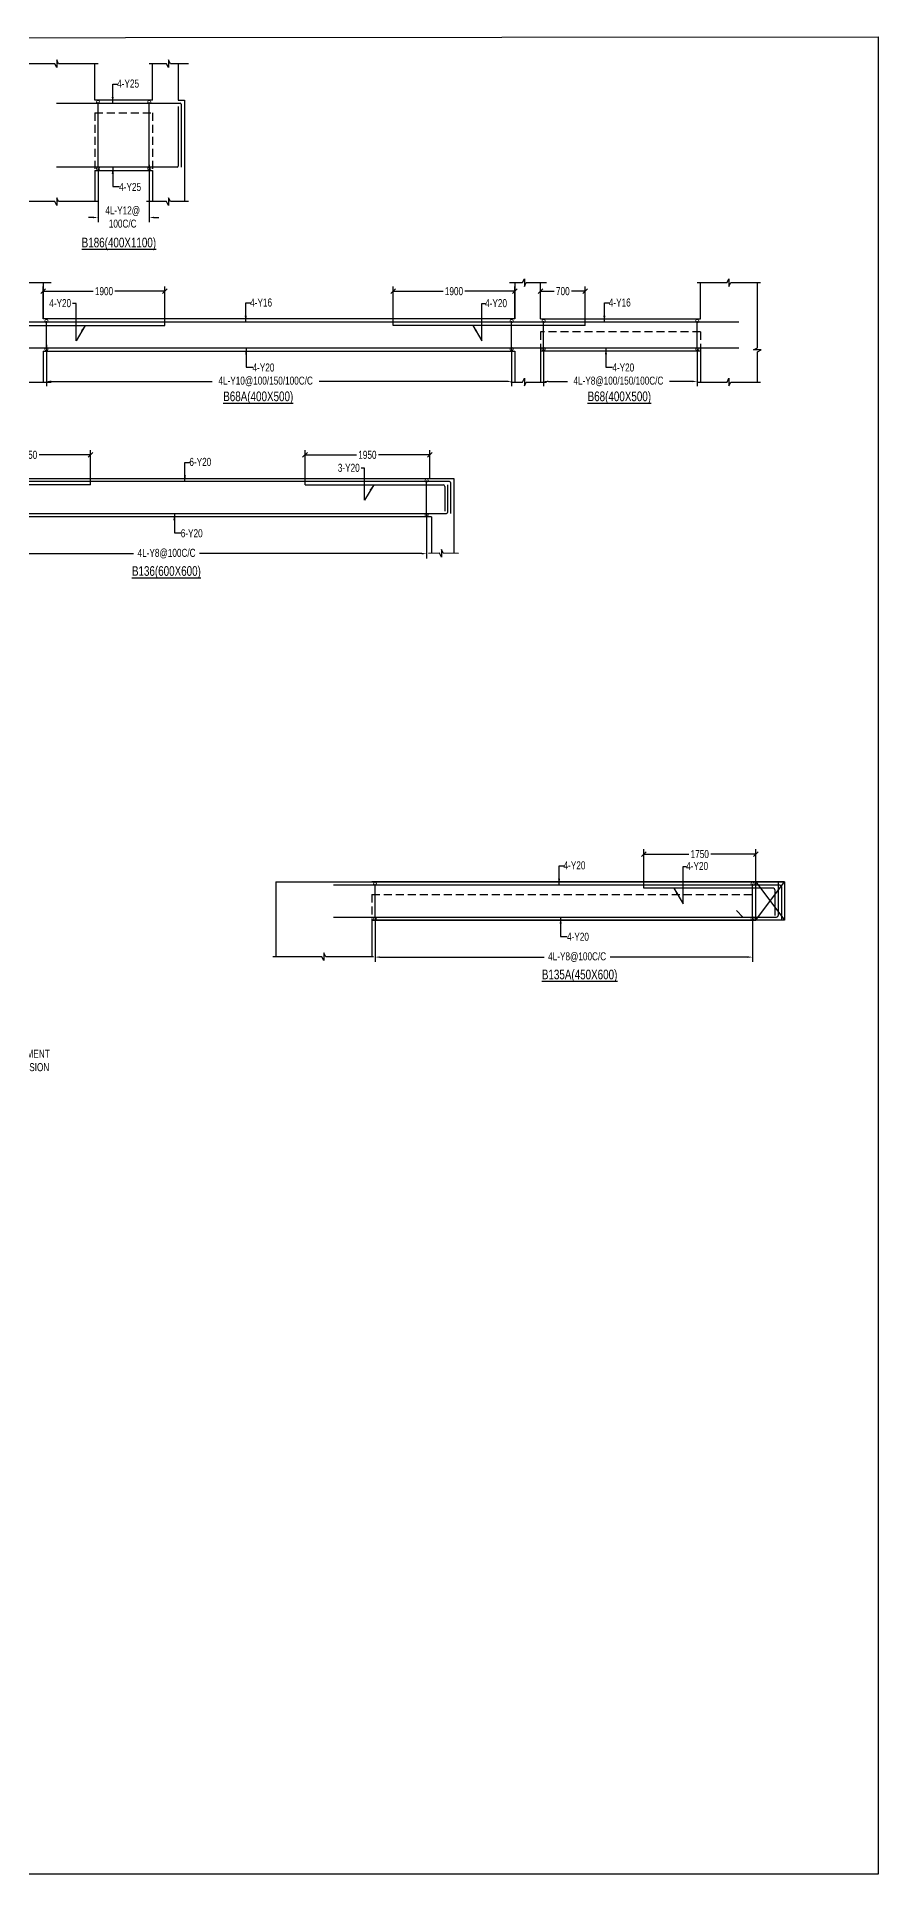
# Model space of a CAD drawing. Header units: millimetres. Extents: x 31347440 to 31744305, y -21457036 to -21063618.
# Drawn here: x 31666456 to 31679606, y -21226542 to -21197842 of the extents above; entities that cross this region are included whole.
import ezdxf

# ---------------------------------------------------------------- set-up
doc = ezdxf.new("R2010")
doc.units = ezdxf.units.MM
doc.header["$LTSCALE"] = 1000
doc.header["$MEASUREMENT"] = 0
doc.header["$PDMODE"] = 3
for name, pattern in [('CONTINOUS', [0]), ('CONTINU', [0]), ('HIDDEN', [0.375, 0.25, -0.125])]:
    doc.linetypes.add(name, pattern=pattern)
for name, color, linetype in [('-S-ARROW', 253, 'Continuous'), ('-S-MISC', 8, 'Continuous'), ('-S-STIRRUPS DIM', 6, 'Continuous'), ('-S-STIRUP', 11, 'Continuous'), ('-STR-BEAM', 7, 'CONTINU'), ('-STR-COLUMN', 5, 'HIDDEN'), ('-STR-REINF', 3, 'Continuous'), ('-STR-RF-DIM', 8, 'CONTINOUS'), ('-STR-TEXT', 6, 'Continuous'), ('SEC TEXT', 9, 'Continuous'), ('SLAB LINE', 254, 'HIDDEN')]:
    doc.layers.add(name, color=color, linetype=linetype)
doc.styles.add('BEAM-LS', font='romans.shx', dxfattribs={"width": 0.8})
doc.styles.add('SOBHA', font='swisscl.ttf')
doc.styles.add('sobha.sed', font='swisscl.ttf')
doc.dimstyles.new('S-50', dxfattribs={"dimscale": 50, "dimtxt": 2.5, "dimasz": 2, "dimexe": 0.5, "dimexo": 0.25, "dimgap": 0.25, "dimtad": 0, "dimdec": 0, "dimrnd": 0.0005, "dimzin": 0, "dimdsep": 46, "dimtxsty": 'sobha.sed', "dimblk": 'OBLIQUE', "dimcen": 0.09, "dimclrd": 8, "dimclre": 8, "dimclrt": 6, "dimadec": 0, "dimazin": 0, "dimtfac": 1, "dimtdec": 0, "dimtofl": 0, "dimtmove": 2, "dimatfit": 3, "dimfxl": 0.18, "dimtolj": 1, "dimtzin": 0, "dimlwd": -1, "dimlwe": -1, "dimarcsym": 0})
doc.dimstyles.new('S-DIM50', dxfattribs={"dimscale": 50, "dimtxt": 2.5, "dimasz": 1.5, "dimexe": 1.5, "dimexo": 1, "dimgap": 0.5, "dimtad": 0, "dimdec": 0, "dimzin": 0, "dimdsep": 46, "dimtxsty": 'SOBHA', "dimcen": 0.09, "dimclrd": 256, "dimclre": 256, "dimclrt": 6, "dimadec": 5, "dimazin": 0, "dimtfac": 1, "dimtdec": 0, "dimtofl": 0, "dimtmove": 0, "dimatfit": 3, "dimfxl": 0.18, "dimtolj": 1, "dimtzin": 0, "dimlwd": -1, "dimlwe": -1, "dimarcsym": 0})
doc.dimstyles.new('STIRUP', dxfattribs={"dimscale": 50, "dimtxt": 2.5, "dimasz": 2.2, "dimexe": 0, "dimexo": 0, "dimgap": 0.5, "dimtad": 0, "dimdec": 0, "dimzin": 0, "dimdsep": 46, "dimtxsty": 'BEAM-LS', "dimblk": 'DOTSMALL', "dimcen": 0.09, "dimclrd": 256, "dimclre": 256, "dimclrt": 256, "dimadec": 5, "dimazin": 0, "dimtfac": 1, "dimtdec": 0, "dimtofl": 0, "dimtmove": 0, "dimatfit": 3, "dimldrblk": 'DOTSMALL', "dimfxl": 0, "dimfxlon": 1, "dimtolj": 1, "dimtzin": 0, "dimlwd": -1, "dimlwe": -1, "dimarcsym": 0})

# ---------------------------------------------------------------- blocks, each defined once
blk = doc.blocks.new('*D71')
at = {"layer": '-STR-RF-DIM', "transparency": 16777216}
for p, q in [((31674377, -21202720), (31674377, -21203300)), ((31676777, -21202720), (31676777, -21203300)), ((31674452, -21203225), (31674749, -21203225)), ((31676702, -21203225), (31676344, -21203225))]:
    blk.add_line(p, q, dxfattribs=at)
for points in [[(31674452, -21203212), (31674452, -21203237), (31674377, -21203225)], [(31676702, -21203212), (31676702, -21203237), (31676777, -21203225)]]:
    blk.add_solid(points, dxfattribs=at)
at = {"layer": 'Defpoints', "color": 0, "transparency": 16777216}
for p in [(31674377, -21202720, 0), (31676777, -21202720, 178587), (31676777, -21203225)]:
    blk.add_point(p, dxfattribs=at)
at = {"layer": '-STR-RF-DIM', "color": 6, "transparency": 16777216, "insert": (31675546, -21203225), "char_height": 125, "attachment_point": 5, "style": 'SOBHA'}
blk.add_mtext('\\A1;4L-Y8@100/150/100C/C', dxfattribs=at)
blk = doc.blocks.new('_DotSmall')
at = {"color": 0, "linetype": 'ByBlock', "const_width": 0.5}
blk.add_lwpolyline([(-0.0625, 0, 1), (0.0625, 0, 1)], format="xyb", close=True, dxfattribs=at)
blk = doc.blocks.new('*D72')
at = {"layer": '-S-STIRUP', "ltscale": 100, "transparency": 16777216}
blk.add_line((31674377, -21202720), (31674377, -21202283), dxfattribs=at)
at = {"layer": 'Defpoints', "color": 0, "linetype": 'CONTINU', "ltscale": 100, "transparency": 16777216}
for p in [(31674377, -21202283), (31674377, -21202283), (31674377, -21202720, 0)]:
    blk.add_point(p, dxfattribs=at)
at = {"layer": '-S-STIRUP', "linetype": 'CONTINU', "ltscale": 100, "transparency": 16777216, "xscale": 100, "yscale": 100, "zscale": 100}
for p, rotation in [((31674377, -21202283), 90), ((31674377, -21202720), 270)]:
    blk.add_blockref('_DotSmall', p, dxfattribs=dict(at, rotation=rotation))
blk = doc.blocks.new('_OBLIQUE')
at = {"color": 0, "linetype": 'ByBlock'}
blk.add_line((-0.5, -0.5), (0.5, 0.5), dxfattribs=at)
blk = doc.blocks.new('*D73')
at = {"layer": '-S-STIRUP', "ltscale": 100, "transparency": 16777216}
blk.add_line((31676777, -21202720), (31676777, -21202283), dxfattribs=at)
at = {"layer": 'Defpoints', "color": 0, "linetype": 'CONTINU', "ltscale": 100, "transparency": 16777216}
for p in [(31676777, -21202283), (31676777, -21202283), (31676777, -21202720, 0)]:
    blk.add_point(p, dxfattribs=at)
at = {"layer": '-S-STIRUP', "linetype": 'CONTINU', "ltscale": 100, "transparency": 16777216, "xscale": 100, "yscale": 100, "zscale": 100}
for p, rotation in [((31676777, -21202283), 90), ((31676777, -21202720), 270)]:
    blk.add_blockref('_DotSmall', p, dxfattribs=dict(at, rotation=rotation))
blk = doc.blocks.new('*D279')
at = {"layer": '-STR-RF-DIM', "transparency": 16777216}
for p, q in [((31667414, -21199900), (31667414, -21200740)), ((31668214, -21199843), (31668214, -21200740)), ((31667339, -21200665), (31667264, -21200665)), ((31668289, -21200665), (31668364, -21200665))]:
    blk.add_line(p, q, dxfattribs=at)
for points in [[(31667339, -21200652), (31667339, -21200677), (31667414, -21200665)], [(31668289, -21200652), (31668289, -21200677), (31668214, -21200665)]]:
    blk.add_solid(points, dxfattribs=at)
at = {"layer": 'Defpoints', "color": 0, "transparency": 16777216}
for p in [(31667414, -21199900, 178587), (31668214, -21199843, 178587), (31667414, -21200665)]:
    blk.add_point(p, dxfattribs=at)
at = {"layer": '-STR-RF-DIM', "color": 6, "transparency": 16777216, "char_height": 125, "attachment_point": 5, "style": 'SOBHA'}
for s, insert in [('\\A1;4L-Y12@', (31667799, -21200566)), ('\\A1;100C/C', (31667799, -21200761))]:
    blk.add_mtext(s, dxfattribs=dict(at, insert=insert))
blk = doc.blocks.new('*D280')
at = {"layer": '-S-STIRUP', "ltscale": 100, "transparency": 16777216}
blk.add_line((31668214, -21199900), (31668214, -21198863), dxfattribs=at)
at = {"layer": 'Defpoints', "color": 0, "linetype": 'CONTINU', "ltscale": 100, "transparency": 16777216}
for p in [(31668214, -21198863), (31668214, -21198863), (31668214, -21199900)]:
    blk.add_point(p, dxfattribs=at)
at = {"layer": '-S-STIRUP', "linetype": 'CONTINU', "ltscale": 100, "transparency": 16777216, "xscale": 100, "yscale": 100, "zscale": 100}
for p, rotation in [((31668214, -21198863), 90), ((31668214, -21199900), 270)]:
    blk.add_blockref('_DotSmall', p, dxfattribs=dict(at, rotation=rotation))
blk = doc.blocks.new('*D281')
at = {"layer": '-S-STIRUP', "ltscale": 100, "transparency": 16777216}
blk.add_line((31667414, -21199900), (31667414, -21198863), dxfattribs=at)
at = {"layer": 'Defpoints', "color": 0, "linetype": 'CONTINU', "ltscale": 100, "transparency": 16777216}
for p in [(31667414, -21198863), (31667414, -21198863), (31667414, -21199900)]:
    blk.add_point(p, dxfattribs=at)
at = {"layer": '-S-STIRUP', "linetype": 'CONTINU', "ltscale": 100, "transparency": 16777216, "xscale": 100, "yscale": 100, "zscale": 100}
for p, rotation in [((31667414, -21198863), 90), ((31667414, -21199900), 270)]:
    blk.add_blockref('_DotSmall', p, dxfattribs=dict(at, rotation=rotation))
blk = doc.blocks.new('*D406')
at = {"layer": '-S-STIRRUPS DIM', "color": 251, "transparency": 16777216}
for p, q in [((31675942, -21211141), (31675942, -21210533)), ((31677692, -21211041), (31677692, -21210533))]:
    blk.add_line(p, q, dxfattribs=at)
at = {"layer": '-S-STIRRUPS DIM', "color": 8, "transparency": 16777216}
for p, q in [((31675942, -21210608), (31676645, -21210608)), ((31677692, -21210608), (31676989, -21210608))]:
    blk.add_line(p, q, dxfattribs=at)
at = {"layer": 'Defpoints', "color": 0, "transparency": 16777216}
for p in [(31677692, -21210608), (31675942, -21211141, 0), (31677692, -21211041, 0)]:
    blk.add_point(p, dxfattribs=at)
at = {"layer": '-S-STIRRUPS DIM', "color": 8, "transparency": 16777216, "xscale": 75, "yscale": 75, "zscale": 75, "rotation": 180}
blk.add_blockref('_OBLIQUE', (31675942, -21210608), dxfattribs=at)
at = {"layer": '-S-STIRRUPS DIM', "color": 8, "transparency": 16777216, "xscale": 75, "yscale": 75, "zscale": 75}
blk.add_blockref('_OBLIQUE', (31677692, -21210608), dxfattribs=at)
at = {"layer": '-S-STIRRUPS DIM', "color": 6, "transparency": 16777216, "insert": (31676817, -21210608), "char_height": 125, "attachment_point": 5, "style": 'sobha.sed'}
blk.add_mtext('\\A1;1750', dxfattribs=at)
blk = doc.blocks.new('*D403')
at = {"layer": '-STR-RF-DIM', "transparency": 16777216}
for p, q in [((31671742, -21211611), (31671742, -21212292)), ((31677642, -21211611), (31677642, -21212292)), ((31671817, -21212217), (31674386, -21212217)), ((31677567, -21212217), (31675416, -21212217))]:
    blk.add_line(p, q, dxfattribs=at)
for points in [[(31671817, -21212204), (31671817, -21212229), (31671742, -21212217)], [(31677567, -21212204), (31677567, -21212229), (31677642, -21212217)]]:
    blk.add_solid(points, dxfattribs=at)
at = {"layer": 'Defpoints', "color": 0, "transparency": 16777216}
for p in [(31671742, -21211611, 0), (31677642, -21211611, 0), (31677642, -21212217)]:
    blk.add_point(p, dxfattribs=at)
at = {"layer": '-STR-RF-DIM', "color": 6, "transparency": 16777216, "insert": (31674901, -21212217), "char_height": 125, "attachment_point": 5, "style": 'SOBHA'}
blk.add_mtext('\\A1;4L-Y8@100C/C', dxfattribs=at)
blk = doc.blocks.new('*D404')
at = {"layer": '-S-STIRUP', "ltscale": 100, "transparency": 16777216}
blk.add_line((31671742, -21211611), (31671742, -21211074), dxfattribs=at)
at = {"layer": 'Defpoints', "color": 0, "linetype": 'CONTINU', "ltscale": 100, "transparency": 16777216}
for p in [(31671742, -21211074), (31671742, -21211074), (31671742, -21211611, 0)]:
    blk.add_point(p, dxfattribs=at)
at = {"layer": '-S-STIRUP', "linetype": 'CONTINU', "ltscale": 100, "transparency": 16777216, "xscale": 100, "yscale": 100, "zscale": 100}
for p, rotation in [((31671742, -21211074), 90), ((31671742, -21211611), 270)]:
    blk.add_blockref('_DotSmall', p, dxfattribs=dict(at, rotation=rotation))
blk = doc.blocks.new('*D405')
at = {"layer": '-S-STIRUP', "ltscale": 100, "transparency": 16777216}
blk.add_line((31677642, -21211611), (31677642, -21211074), dxfattribs=at)
at = {"layer": 'Defpoints', "color": 0, "linetype": 'CONTINU', "ltscale": 100, "transparency": 16777216}
for p in [(31677642, -21211074), (31677642, -21211074), (31677642, -21211611, 0)]:
    blk.add_point(p, dxfattribs=at)
at = {"layer": '-S-STIRUP', "linetype": 'CONTINU', "ltscale": 100, "transparency": 16777216, "xscale": 100, "yscale": 100, "zscale": 100}
for p, rotation in [((31677642, -21211074), 90), ((31677642, -21211611), 270)]:
    blk.add_blockref('_DotSmall', p, dxfattribs=dict(at, rotation=rotation))
blk = doc.blocks.new('*D486')
at = {"layer": '-S-STIRUP', "ltscale": 100, "transparency": 16777216}
blk.add_line((31673877, -21202720), (31673877, -21202283), dxfattribs=at)
at = {"layer": 'Defpoints', "color": 0, "linetype": 'CONTINU', "ltscale": 100, "transparency": 16777216}
for p in [(31673877, -21202283), (31673877, -21202283), (31673877, -21202720, 0)]:
    blk.add_point(p, dxfattribs=at)
at = {"layer": '-S-STIRUP', "linetype": 'CONTINU', "ltscale": 100, "transparency": 16777216, "xscale": 100, "yscale": 100, "zscale": 100}
for p, rotation in [((31673877, -21202283), 90), ((31673877, -21202720), 270)]:
    blk.add_blockref('_DotSmall', p, dxfattribs=dict(at, rotation=rotation))
blk = doc.blocks.new('*D487')
at = {"layer": '-S-STIRUP', "ltscale": 100, "transparency": 16777216}
blk.add_line((31666607, -21202720), (31666607, -21202283), dxfattribs=at)
at = {"layer": 'Defpoints', "color": 0, "linetype": 'CONTINU', "ltscale": 100, "transparency": 16777216}
for p in [(31666607, -21202283), (31666607, -21202283), (31666607, -21202720, 0)]:
    blk.add_point(p, dxfattribs=at)
at = {"layer": '-S-STIRUP', "linetype": 'CONTINU', "ltscale": 100, "transparency": 16777216, "xscale": 100, "yscale": 100, "zscale": 100}
for p, rotation in [((31666607, -21202283), 90), ((31666607, -21202720), 270)]:
    blk.add_blockref('_DotSmall', p, dxfattribs=dict(at, rotation=rotation))
blk = doc.blocks.new('*D488')
at = {"layer": '-S-STIRRUPS DIM', "color": 251, "transparency": 16777216}
for p, q in [((31674327, -21202250), (31674327, -21201741)), ((31675027, -21202350), (31675027, -21201741))]:
    blk.add_line(p, q, dxfattribs=at)
at = {"layer": '-S-STIRRUPS DIM', "color": 8, "transparency": 16777216}
for p, q in [((31674327, -21201816), (31674543, -21201816)), ((31675027, -21201816), (31674810, -21201816))]:
    blk.add_line(p, q, dxfattribs=at)
at = {"layer": 'Defpoints', "color": 0, "transparency": 16777216}
for p in [(31674327, -21201816), (31674327, -21202250, 0), (31675027, -21202350)]:
    blk.add_point(p, dxfattribs=at)
at = {"layer": '-S-STIRRUPS DIM', "color": 8, "transparency": 16777216, "xscale": 75, "yscale": 75, "zscale": 75, "rotation": 180}
blk.add_blockref('_OBLIQUE', (31674327, -21201816), dxfattribs=at)
at = {"layer": '-S-STIRRUPS DIM', "color": 8, "transparency": 16777216, "xscale": 75, "yscale": 75, "zscale": 75}
blk.add_blockref('_OBLIQUE', (31675027, -21201816), dxfattribs=at)
at = {"layer": '-S-STIRRUPS DIM', "color": 6, "transparency": 16777216, "insert": (31674677, -21201816), "char_height": 125, "attachment_point": 5, "style": 'sobha.sed'}
blk.add_mtext('\\A1;700', dxfattribs=at)
blk = doc.blocks.new('*D489')
at = {"layer": '-S-STIRRUPS DIM', "color": 251, "transparency": 16777216}
for p, q in [((31672026, -21202350), (31672026, -21201741)), ((31673927, -21202250), (31673927, -21201741))]:
    blk.add_line(p, q, dxfattribs=at)
at = {"layer": '-S-STIRRUPS DIM', "color": 8, "transparency": 16777216}
for p, q in [((31672026, -21201816), (31672805, -21201816)), ((31673927, -21201816), (31673148, -21201816))]:
    blk.add_line(p, q, dxfattribs=at)
at = {"layer": 'Defpoints', "color": 0, "transparency": 16777216}
for p in [(31673927, -21201816), (31672026, -21202350), (31673927, -21202250)]:
    blk.add_point(p, dxfattribs=at)
at = {"layer": '-S-STIRRUPS DIM', "color": 8, "transparency": 16777216, "xscale": 75, "yscale": 75, "zscale": 75, "rotation": 180}
blk.add_blockref('_OBLIQUE', (31672026, -21201816), dxfattribs=at)
at = {"layer": '-S-STIRRUPS DIM', "color": 8, "transparency": 16777216, "xscale": 75, "yscale": 75, "zscale": 75}
blk.add_blockref('_OBLIQUE', (31673927, -21201816), dxfattribs=at)
at = {"layer": '-S-STIRRUPS DIM', "color": 6, "transparency": 16777216, "insert": (31672976, -21201816), "char_height": 125, "attachment_point": 5, "style": 'sobha.sed'}
blk.add_mtext('\\A1;1900', dxfattribs=at)
blk = doc.blocks.new('*D490')
at = {"layer": '-S-STIRRUPS DIM', "color": 251, "transparency": 16777216}
for p, q in [((31666557, -21202250), (31666557, -21201741)), ((31668457, -21202350), (31668457, -21201741))]:
    blk.add_line(p, q, dxfattribs=at)
at = {"layer": '-S-STIRRUPS DIM', "color": 8, "transparency": 16777216}
for p, q in [((31666557, -21201816), (31667335, -21201816)), ((31668457, -21201816), (31667678, -21201816))]:
    blk.add_line(p, q, dxfattribs=at)
at = {"layer": 'Defpoints', "color": 0, "transparency": 16777216}
for p in [(31666557, -21201816), (31666557, -21202250), (31668457, -21202350)]:
    blk.add_point(p, dxfattribs=at)
at = {"layer": '-S-STIRRUPS DIM', "color": 8, "transparency": 16777216, "xscale": 75, "yscale": 75, "zscale": 75, "rotation": 180}
blk.add_blockref('_OBLIQUE', (31666557, -21201816), dxfattribs=at)
at = {"layer": '-S-STIRRUPS DIM', "color": 8, "transparency": 16777216, "xscale": 75, "yscale": 75, "zscale": 75}
blk.add_blockref('_OBLIQUE', (31668457, -21201816), dxfattribs=at)
at = {"layer": '-S-STIRRUPS DIM', "color": 6, "transparency": 16777216, "insert": (31667507, -21201816), "char_height": 125, "attachment_point": 5, "style": 'sobha.sed'}
blk.add_mtext('\\A1;1900', dxfattribs=at)
blk = doc.blocks.new('*D491')
at = {"layer": '-STR-RF-DIM', "transparency": 16777216}
for p, q in [((31666607, -21202656), (31666607, -21203300)), ((31673877, -21202720), (31673877, -21203300)), ((31666682, -21203225), (31669196, -21203225)), ((31673802, -21203225), (31670869, -21203225))]:
    blk.add_line(p, q, dxfattribs=at)
for points in [[(31666682, -21203212), (31666682, -21203237), (31666607, -21203225)], [(31673802, -21203212), (31673802, -21203237), (31673877, -21203225)]]:
    blk.add_solid(points, dxfattribs=at)
at = {"layer": 'Defpoints', "color": 0, "transparency": 16777216}
for p in [(31666607, -21202656, 0), (31673877, -21202720, 178587), (31673877, -21203225)]:
    blk.add_point(p, dxfattribs=at)
at = {"layer": '-STR-RF-DIM', "color": 6, "transparency": 16777216, "insert": (31670033, -21203225), "char_height": 125, "attachment_point": 5, "style": 'SOBHA'}
blk.add_mtext('\\A1;4L-Y10@100/150/100C/C', dxfattribs=at)
blk = doc.blocks.new('*D572')
at = {"layer": '-S-STIRRUPS DIM', "color": 251, "transparency": 16777216}
for p, q in [((31665346, -21204740), (31665346, -21204297)), ((31667296, -21204840), (31667296, -21204297))]:
    blk.add_line(p, q, dxfattribs=at)
at = {"layer": '-S-STIRRUPS DIM', "color": 8, "transparency": 16777216}
for p, q in [((31665346, -21204372), (31666149, -21204372)), ((31667296, -21204372), (31666493, -21204372))]:
    blk.add_line(p, q, dxfattribs=at)
at = {"layer": 'Defpoints', "color": 0, "transparency": 16777216}
for p in [(31665346, -21204372), (31665346, -21204740, 0), (31667296, -21204840, 0)]:
    blk.add_point(p, dxfattribs=at)
at = {"layer": '-S-STIRRUPS DIM', "color": 8, "transparency": 16777216, "xscale": 75, "yscale": 75, "zscale": 75, "rotation": 180}
blk.add_blockref('_OBLIQUE', (31665346, -21204372), dxfattribs=at)
at = {"layer": '-S-STIRRUPS DIM', "color": 8, "transparency": 16777216, "xscale": 75, "yscale": 75, "zscale": 75}
blk.add_blockref('_OBLIQUE', (31667296, -21204372), dxfattribs=at)
at = {"layer": '-S-STIRRUPS DIM', "color": 6, "transparency": 16777216, "insert": (31666321, -21204372), "char_height": 125, "attachment_point": 5, "style": 'sobha.sed'}
blk.add_mtext('\\A1;1950', dxfattribs=at)
blk = doc.blocks.new('*D573')
at = {"layer": '-S-STIRRUPS DIM', "color": 251, "transparency": 16777216}
for p, q in [((31670648, -21204840), (31670648, -21204297)), ((31672598, -21204740), (31672598, -21204297))]:
    blk.add_line(p, q, dxfattribs=at)
at = {"layer": '-S-STIRRUPS DIM', "color": 8, "transparency": 16777216}
for p, q in [((31670648, -21204372), (31671451, -21204372)), ((31672598, -21204372), (31671795, -21204372))]:
    blk.add_line(p, q, dxfattribs=at)
at = {"layer": 'Defpoints', "color": 0, "transparency": 16777216}
for p in [(31672598, -21204372), (31670648, -21204840, 0), (31672598, -21204740, 0)]:
    blk.add_point(p, dxfattribs=at)
at = {"layer": '-S-STIRRUPS DIM', "color": 8, "transparency": 16777216, "xscale": 75, "yscale": 75, "zscale": 75, "rotation": 180}
blk.add_blockref('_OBLIQUE', (31670648, -21204372), dxfattribs=at)
at = {"layer": '-S-STIRRUPS DIM', "color": 8, "transparency": 16777216, "xscale": 75, "yscale": 75, "zscale": 75}
blk.add_blockref('_OBLIQUE', (31672598, -21204372), dxfattribs=at)
at = {"layer": '-S-STIRRUPS DIM', "color": 6, "transparency": 16777216, "insert": (31671623, -21204372), "char_height": 125, "attachment_point": 5, "style": 'sobha.sed'}
blk.add_mtext('\\A1;1950', dxfattribs=at)
blk = doc.blocks.new('*D576')
at = {"layer": '-S-STIRUP', "ltscale": 100, "transparency": 16777216}
blk.add_line((31672548, -21205309), (31672548, -21204773), dxfattribs=at)
at = {"layer": 'Defpoints', "color": 0, "linetype": 'CONTINU', "ltscale": 100, "transparency": 16777216}
for p in [(31672548, -21204773), (31672548, -21204773), (31672548, -21205309, 0)]:
    blk.add_point(p, dxfattribs=at)
at = {"layer": '-S-STIRUP', "linetype": 'CONTINU', "ltscale": 100, "transparency": 16777216, "xscale": 100, "yscale": 100, "zscale": 100}
for p, rotation in [((31672548, -21204773), 90), ((31672548, -21205309), 270)]:
    blk.add_blockref('_DotSmall', p, dxfattribs=dict(at, rotation=rotation))
blk = doc.blocks.new('*D577')
at = {"layer": '-STR-RF-DIM', "transparency": 16777216}
for p, q in [((31665372, -21205309), (31665372, -21205990)), ((31672548, -21205290), (31672548, -21205990)), ((31665447, -21205915), (31667970, -21205915)), ((31672473, -21205915), (31669000, -21205915))]:
    blk.add_line(p, q, dxfattribs=at)
for points in [[(31665447, -21205903), (31665447, -21205928), (31665372, -21205915)], [(31672473, -21205903), (31672473, -21205928), (31672548, -21205915)]]:
    blk.add_solid(points, dxfattribs=at)
at = {"layer": 'Defpoints', "color": 0, "transparency": 16777216}
for p in [(31665372, -21205309, 0), (31672548, -21205290, 0), (31672548, -21205915)]:
    blk.add_point(p, dxfattribs=at)
at = {"layer": '-STR-RF-DIM', "color": 6, "transparency": 16777216, "insert": (31668485, -21205915), "char_height": 125, "attachment_point": 5, "style": 'SOBHA'}
blk.add_mtext('\\A1;4L-Y8@100C/C', dxfattribs=at)

msp = doc.modelspace()

# ---------------------------------------------------------------- linework, layer by layer
at = {"layer": '-S-MISC', "linetype": 'ByBlock', "ltscale": 1000, "elevation": 0}
for points in [[(31667414.2, -21198262.1), (31666798, -21198262.1), (31666768.2, -21198202.5), (31666768.2, -21198322.6), (31666738.3, -21198262.1), (31666122.1, -21198262.4)], [(31668826.9, -21198262.1), (31668544.2, -21198262.1), (31668514.3, -21198202.5), (31668514.3, -21198322.6), (31668484.5, -21198262.1), (31668214.3, -21198262.1)], [(31667414.2, -21200414.9), (31666798, -21200414.9), (31666768.2, -21200355.2), (31666768.2, -21200475.4), (31666738.3, -21200414.9), (31666122.1, -21200415.1)], [(31668826.9, -21200414.9), (31668544.2, -21200414.9), (31668514.3, -21200355.2), (31668514.3, -21200475.4), (31668484.5, -21200414.9), (31668168.5, -21200414.9)], [(31665628.6, -21201681.7), (31665831.4, -21201681.3), (31665861.3, -21201621.6), (31665861.3, -21201741.8), (31665891.1, -21201681.3), (31666679.6, -21201681.7)], [(31673843.8, -21201681.7), (31674046.6, -21201681.3), (31674076.5, -21201621.6), (31674076.5, -21201741.8), (31674106.4, -21201681.3), (31674422.4, -21201681.7)], [(31676776.5, -21201681.7), (31677242.7, -21201681.7), (31677272.5, -21201622.1), (31677272.5, -21201742.2), (31677302.4, -21201681.7), (31677768.6, -21201682)], [(31677718.6, -21203234.5), (31677719.3, -21202760.6), (31677779, -21202730.8), (31677658.8, -21202730.8), (31677719.3, -21202700.9), (31677718.8, -21201681.7)], [(31665628.6, -21203234.5), (31665831.4, -21203234.1), (31665861.3, -21203174.4), (31665861.3, -21203294.6), (31665891.1, -21203234.1), (31666679.6, -21203234.5)], [(31673865.5, -21203234.5), (31674046.6, -21203234.5), (31674076.5, -21203174.8), (31674076.5, -21203295), (31674106.4, -21203234.5), (31674422.4, -21203234.5)], [(31676776.5, -21203234.5), (31677242.7, -21203234.5), (31677272.5, -21203174.8), (31677272.5, -21203295), (31677302.4, -21203234.5), (31677768.6, -21203234.7)], [(31673045.9, -21205910.6), (31672808.3, -21205909.9), (31672778.5, -21205850.2), (31672778.5, -21205970.4), (31672748.6, -21205909.9), (31672576.6, -21205910.6)], [(31671718.7, -21212212), (31670971.8, -21212211.3), (31670941.9, -21212151.6), (31670941.9, -21212271.8), (31670912, -21212211.3), (31670144.8, -21212212)]]:
    msp.add_lwpolyline(points, dxfattribs=at)
at = {"layer": '-STR-BEAM'}
for p, q in [((31668264.3, -21198830.3, 0), (31667364.2, -21198830.3, 0)), ((31673926.5, -21202249.9, 0), (31666556.5, -21202249.9, 0)), ((31674326.5, -21202249.9, 0), (31676826.5, -21202249.9, 0)), ((31665346.3, -21204739.5, 0), (31672972.8, -21204739.5, 0)), ((31672622.8, -21205339.5, 0), (31665322, -21205339.5, 0)), ((31670191.9, -21211041.1, 0), (31677691.9, -21211041.1, 0)), ((31678141.7, -21211041.1, 0), (31671691.9, -21211041.1, 0)), ((31677691.9, -21211641.1, 0), (31678141.7, -21211041.1, 0)), ((31677691.9, -21211041.1, 0), (31678141.7, -21211641.1, 0))]:
    msp.add_line(p, q, dxfattribs=at)
at = {"layer": '-STR-BEAM', "elevation": 0}
msp.add_lwpolyline([(31679606.4, -21226541.6), (31644306.4, -21226541.6), (31644306.4, -21197875), (31679606.4, -21197841.6)], close=True, dxfattribs=at)
for points in [[(31667364.2, -21199930.3), (31668264.3, -21199930.3)], [(31666556.5, -21202749.9), (31673926.5, -21202749.9)], [(31676826.5, -21202749.9), (31674326.5, -21202749.9)], [(31677691.9, -21211641.1), (31677691.9, -21211041.1), (31678141.7, -21211041.1), (31678141.7, -21211641.1), (31677691.9, -21211641.1)], [(31671691.9, -21211641.1), (31677691.9, -21211641.1)], [(31677691.9, -21211641.1), (31671691.9, -21211641.1)]]:
    msp.add_lwpolyline(points, dxfattribs=at)
at = {"layer": '-STR-COLUMN', "linetype": 'Continuous', "ltscale": 10}
for p, q in [((31667364.2, -21198830.3, 0), (31667364.2, -21198262.1, 0)), ((31668264.3, -21198830.3, 0), (31668264.3, -21198262.1, 0)), ((31668663.6, -21198262.1, 0), (31668663.6, -21198830.3, 0)), ((31668663.6, -21198830.3, 0), (31668764.4, -21198830.3, 0)), ((31668764.4, -21198830.3, 0), (31668764.4, -21200414.9, 0)), ((31667364.2, -21199930.3, 0), (31667364.2, -21200414.9, 0)), ((31668264.3, -21199930.3, 0), (31668264.3, -21200414.9, 0)), ((31666556.5, -21201681.7, 0), (31666556.5, -21202249.9, 0)), ((31673926.5, -21201681.7, 0), (31673926.5, -21202249.9, 0)), ((31674326.5, -21202249.9, 0), (31674326.5, -21201681.7, 0)), ((31676826.5, -21202249.9, 0), (31676826.5, -21201681.7, 0)), ((31666556.5, -21202749.9, 0), (31666556.5, -21203234.5, 0)), ((31673926.5, -21202749.9, 0), (31673926.5, -21203234.5, 0)), ((31674326.5, -21202749.9, 0), (31674326.5, -21203234.5, 0)), ((31676826.5, -21202749.9, 0), (31676826.5, -21203234.5, 0)), ((31672972.8, -21204739.5, 0), (31672972.8, -21205910.4, 0)), ((31672622.8, -21205339.5, 0), (31672622.8, -21205910.4, 0)), ((31670191.9, -21211041.1, 0), (31670191.9, -21212212, 0)), ((31671691.9, -21211641.1, 0), (31671691.9, -21212212, 0))]:
    msp.add_line(p, q, dxfattribs=at)
at = {"layer": '-STR-REINF', "ltscale": 10}
for p, q in [((31666764.2, -21198880.3, 0), (31668699.4, -21198880.3, 0)), ((31668664.4, -21198930.3, 0), (31668664.4, -21199865.3, 0)), ((31668714.4, -21198895.3, 0), (31668714.4, -21199881, 0)), ((31668649.4, -21199880.3, 0), (31666764.2, -21199880.3, 0)), ((31677426.5, -21202299.9, 0), (31665988.2, -21202299.9, 0)), ((31666038.2, -21202699.9, 0), (31677426.5, -21202699.9, 0)), ((31672907.8, -21204789.5, 0), (31657597, -21204789.5, 0)), ((31667296.3, -21204839.5, 0), (31663272, -21204839.5, 0)), ((31670648.4, -21204839.5, 0), (31672806.7, -21204839.5, 0)), ((31672831.7, -21204864.5, 0), (31672831.7, -21205251.7, 0)), ((31672872.8, -21204839.5, 0), (31672872.8, -21205274.5, 0)), ((31672922.8, -21204804.5, 0), (31672922.8, -21205290.2, 0)), ((31657647, -21205289.5, 0), (31672857.8, -21205289.5, 0)), ((31678066.7, -21211091.1, 0), (31671091.9, -21211091.1, 0)), ((31677966.7, -21211141.1, 0), (31675941.9, -21211141.1, 0)), ((31677991.7, -21211166.1, 0), (31677991.7, -21211566.1, 0)), ((31678041.7, -21211041.1, 0), (31678041.7, -21211566.1, 0)), ((31678091.7, -21211116.1, 0), (31678091.7, -21211641.1, 0)), ((31671091.9, -21211591.1, 0), (31678016.7, -21211591.1, 0)), ((31677391.9, -21211491.1, 0), (31677491.9, -21211591.1, 0))]:
    msp.add_line(p, q, dxfattribs=at)
at = {"layer": '-STR-REINF', "ltscale": 10, "elevation": 0}
for points in [[(31665965.4, -21202349.9), (31668456.5, -21202349.9)], [(31675026.5, -21202349.9), (31672026.5, -21202349.9)]]:
    msp.add_lwpolyline(points, dxfattribs=at)
at = {"layer": '-STR-REINF', "ltscale": 10}
for centre, radius, start, end in [((31668699.4, -21198895.3, 0), 15, 0, 90), ((31668649.4, -21199865.3, 0), 15, 270, 0), ((31672907.8, -21204804.5, 0), 15, 0, 90), ((31672857.8, -21205274.5, 0), 15, 270, 0), ((31678016.7, -21211566.1, 0), 25, 270, 0)]:
    msp.add_arc(centre, radius, start, end, dxfattribs=at)
at = {"layer": '-STR-REINF', "ltscale": 10, "extrusion": (4.53738e-09, 0, 1)}
msp.add_arc((31672806.7, -21204864.5, 0.1), 25, 0, 90, dxfattribs=at)
at = {"layer": '-STR-REINF', "ltscale": 10, "extrusion": (-1.94648e-09, 2.46405e-07, 1)}
msp.add_arc((31677966.7, -21211166.1, -5.3), 25, 0, 90, dxfattribs=at)
at = {"layer": '-STR-REINF', "ltscale": 10, "extrusion": (-5.31843e-09, 0, 1)}
msp.add_arc((31678066.7, -21211116.1, -0.2), 25, 0, 90, dxfattribs=at)
at = {"layer": 'SLAB LINE', "color": 8, "linetype": 'HIDDEN', "ltscale": 0.5}
for p, q in [((31667364.4, -21199030.3, 0), (31667364.2, -21199930.3, 0)), ((31667364.4, -21199030.3, 0), (31668264.3, -21199030.3, 0)), ((31668264.3, -21199030.3, 0), (31668264.3, -21199930.3, 0)), ((31676826.4, -21202449.9, 0), (31674326.5, -21202449.9, 0)), ((31674326.5, -21202449.9, 0), (31674326.5, -21202749.9, 0)), ((31676826.4, -21202449.9, 0), (31676826.4, -21202749.9, 0)), ((31671691.9, -21211241.1, 0), (31677691.9, -21211241.1, 0)), ((31671691.9, -21211241.1, 0), (31671691.9, -21211641.1, 0))]:
    msp.add_line(p, q, dxfattribs=at)

# ---------------------------------------------------------------- texts
at = {"layer": '-STR-TEXT', "color": 6, "style": 'SOBHA'}
for s, p in [('4-Y25', (31667712.8, -21198635.5, 0)), ('4-Y25', (31667744.5, -21200250.3, 0)), ('4-Y20', (31666651.2, -21202064.8, 0)), ('4-Y16', (31669791.6, -21202055.1, 0)), ('4-Y20', (31673462.8, -21202064.8, 0)), ('4-Y16', (31675396, -21202055.1, 0)), ('4-Y20', (31669828.1, -21203069.9, 0)), ('4-Y20', (31675450.7, -21203069.9, 0)), ('6-Y20', (31668841, -21204544.7, 0)), ('3-Y20', (31671161, -21204636.4, 0)), ('6-Y20', (31668706.5, -21205659.5, 0)), ('4-Y20', (31674688.4, -21210846.3, 0)), ('4-Y20', (31676605.3, -21210856, 0)), ('4-Y20', (31674743.1, -21211961.1, 0))]:
    msp.add_text(s, height=125, dxfattribs=at).set_placement(p)
at = {"layer": '-STR-TEXT', "color": 6, "insert": (31665078.2, -21213664.7, 0), "char_height": 125, "width": 2963.51, "attachment_point": 1, "style": 'SOBHA'}
msp.add_mtext('Ld+10bd= DEVELOPMENT \\P        LENGTH IN TENSION', dxfattribs=at)
at = {"layer": 'SEC TEXT', "color": 4, "linetype": 'ByBlock', "style": 'sobha.sed'}
for s, rotation, p in [('%%UB186(400X1100)', 0.01072, (31667158.1, -21201130.7, 0)), ('%%UB68A(400X500)', 359.98928, (31669370, -21203532.8, 0)), ('%%UB68(400X500)', 359.98928, (31675064.3, -21203532.8, 0)), ('%%UB136(600X600)', 359.98928, (31667943.3, -21206261.1, 0)), ('%%UB135A(450X600)', 359.98928, (31674349.3, -21212562.7, 0))]:
    msp.add_text(s, height=150, rotation=rotation, dxfattribs=at).set_placement(p)

# ---------------------------------------------------------------- dimensions: what is measured, and where the dimension line sits
at = {"layer": '-S-STIRRUPS DIM'}
for base, p1, p2, picture, middle in [((31666556.5, -21201816.5, 0), (31668456.5, -21202349.9, 0), (31666556.5, -21202249.9, 0), '*D490', (31667506.5, -21201816.5, 0)), ((31674326.5, -21201816.5, 0), (31675026.5, -21202349.9, 0), (31674326.5, -21202249.9, 0), '*D488', (31674676.5, -21201816.5, 0)), ((31665346.3, -21204372.1, 0), (31667296.3, -21204839.5, 0), (31665346.3, -21204739.5, 0), '*D572', (31666321.3, -21204372.1, 0))]:
    dim = msp.add_linear_dim(base=base, p1=p1, p2=p2, angle=180, dimstyle='S-DIM50', override={"dimscale": 1, "dimtxt": 125, "dimasz": 75, "dimexe": 75, "dimexo": 0, "dimgap": 25, "dimrnd": 5, "dimtxsty": 'sobha.sed', "dimblk1": 'OBLIQUE', "dimblk2": 'OBLIQUE', "dimsah": 1, "dimcen": 4.5, "dimclrd": 8, "dimclre": 251, "dimfxl": 75}, dxfattribs=at)
    dim.commit()
    dim.dimension.update_dxf_attribs({"geometry": picture, "text_midpoint": middle})
for base, p1, p2, picture, middle in [((31673926.5, -21201816.5, 0), (31672026.5, -21202349.9, 0), (31673926.5, -21202249.9, 0), '*D489', (31672976.5, -21201816.5, 0)), ((31672598.4, -21204372.1, 0), (31670648.4, -21204839.5, 0), (31672598.4, -21204739.5, 0), '*D573', (31671623.4, -21204372.1, 0)), ((31677691.9, -21210607.7, 0), (31675941.9, -21211141.1, 0), (31677691.9, -21211041.1, 0), '*D406', (31676816.9, -21210607.7, 0))]:
    dim = msp.add_linear_dim(base=base, p1=p1, p2=p2, dimstyle='S-DIM50', override={"dimscale": 1, "dimtxt": 125, "dimasz": 75, "dimexe": 75, "dimexo": 0, "dimgap": 25, "dimrnd": 5, "dimtxsty": 'sobha.sed', "dimblk1": 'OBLIQUE', "dimblk2": 'OBLIQUE', "dimsah": 1, "dimcen": 4.5, "dimclrd": 8, "dimclre": 251, "dimfxl": 75}, dxfattribs=at)
    dim.commit()
    dim.dimension.update_dxf_attribs({"geometry": picture, "text_midpoint": middle})
at = {"layer": '-S-STIRUP', "linetype": 'CONTINU', "ltscale": 100}
for base, p1, p2, picture, middle in [((31667414.2, -21198863.3, 178586.6), (31667414.2, -21199900, 178586.6), (31667414.2, -21198863.3, 178586.6), '*D281', (31667414.2, -21199381.7, 178586.6)), ((31668214.5, -21198863.3, 178586.6), (31668214.5, -21199900, 178586.6), (31668214.5, -21198863.3, 178586.6), '*D280', (31668214.5, -21199381.7, 178586.6)), ((31666606.5, -21202282.9, 0), (31666606.5, -21202719.6, 0), (31666606.5, -21202282.9, 0), '*D487', (31666606.5, -21202501.3, 0)), ((31673876.5, -21202282.9, 178586.6), (31673876.5, -21202719.6, 178586.6), (31673876.5, -21202282.9, 178586.6), '*D486', (31673876.5, -21202501.3, 178586.6)), ((31674376.5, -21202282.9, 0), (31674376.5, -21202719.6, 0), (31674376.5, -21202282.9, 0), '*D72', (31674376.5, -21202501.3, 0)), ((31676776.5, -21202282.9, 178586.6), (31676776.5, -21202719.6, 178586.6), (31676776.5, -21202282.9, 178586.6), '*D73', (31676776.5, -21202501.3, 178586.6)), ((31672548.4, -21204772.5, 0), (31672548.4, -21205309.2, 0), (31672548.4, -21204772.5, 0), '*D576', (31672548.4, -21205040.9, 0)), ((31671741.9, -21211074.1, 0), (31671741.9, -21211610.8, 0), (31671741.9, -21211074.1, 0), '*D404', (31671741.9, -21211342.5, 0)), ((31677641.9, -21211074.1, 0), (31677641.9, -21211610.8, 0), (31677641.9, -21211074.1, 0), '*D405', (31677641.9, -21211342.5, 0))]:
    dim = msp.add_linear_dim(base=base, p1=p1, p2=p2, angle=90, text=' ', dimstyle='STIRUP', override={"dimasz": 2}, dxfattribs=at)
    dim.commit()
    dim.dimension.update_dxf_attribs({"geometry": picture, "text_midpoint": middle})
at = {"layer": '-STR-RF-DIM'}
dim = msp.add_linear_dim(base=(31667414.2, -21200665, 0), p1=(31668214.5, -21199843.1, 178586.6), p2=(31667414.2, -21199900, 178586.6), angle=180, text='4L-Y12@\\X100C/C', dimstyle='S-DIM50', override={"dimscale": 1, "dimtxt": 125, "dimasz": 75, "dimexe": 75, "dimexo": 0, "dimgap": 25, "dimsah": 1, "dimcen": 4.5, "dimfxl": 75}, dxfattribs=at)
dim.commit()
dim.dimension.update_dxf_attribs({"geometry": '*D279', "text_midpoint": (31667799.2, -21200665, 0), "dimtype": 160})
for base, p1, p2, text, picture, middle in [((31673876.5, -21203224.5), (31666606.5, -21202656.3, 0), (31673876.5, -21202719.6, 178586.6), '4L-Y10@100/150/100C/C', '*D491', (31670032.6, -21203224.5)), ((31676776.5, -21203224.5, 0), (31674376.5, -21202719.6, 0), (31676776.5, -21202719.6, 178586.6), '4L-Y8@100/150/100C/C', '*D71', (31675546.3, -21203224.5, 0)), ((31672548.4, -21205915.1, 0), (31665372, -21205309.2, 0), (31672548.4, -21205289.5, 0), '4L-Y8@100C/C', '*D577', (31668484.7, -21205915.1, 0)), ((31677641.9, -21212216.7, 0), (31671741.9, -21211610.8, 0), (31677641.9, -21211610.8, 0), '4L-Y8@100C/C', '*D403', (31674901.1, -21212216.7, 0))]:
    dim = msp.add_linear_dim(base=base, p1=p1, p2=p2, text=text, dimstyle='S-DIM50', override={"dimscale": 1, "dimtxt": 125, "dimasz": 75, "dimexe": 75, "dimexo": 0, "dimgap": 25, "dimsah": 1, "dimcen": 4.5, "dimfxl": 75}, dxfattribs=at)
    dim.commit()
    dim.dimension.update_dxf_attribs({"geometry": picture, "text_midpoint": middle, "dimtype": 160})

# ---------------------------------------------------------------- leaders
at = {"layer": '-S-ARROW'}
for points, override in [([(31667642.9, -21198880.3, 0), (31667642.9, -21198580.3, 0), (31667725.3, -21198580.3, 0)], {"dimasz": 2, "dimgap": 0.1, "dimtad": 0}), ([(31667644.5, -21199883, 0), (31667644.5, -21200183, 0), (31667747.9, -21200183, 0)], {"dimasz": 2, "dimgap": 0.1, "dimtad": 0}), ([(31667211.5, -21202349.6, 0), (31667069.3, -21202591.8, 0), (31667069.3, -21202009.6, 0), (31667016.4, -21202009.6, 0)], {"dimgap": 0.1}), ([(31669721.7, -21202299.9, 0), (31669721.7, -21201999.9, 0), (31669804, -21201999.9, 0)], {"dimasz": 2, "dimgap": 0.1, "dimtad": 0}), ([(31673271.5, -21202349.6, 0), (31673413.7, -21202591.8, 0), (31673413.7, -21202009.6, 0), (31673466.6, -21202009.6, 0)], {"dimgap": 0.1}), ([(31675326.1, -21202299.9, 0), (31675326.1, -21201999.9, 0), (31675408.5, -21201999.9, 0)], {"dimasz": 2, "dimgap": 0.1, "dimtad": 0}), ([(31669728.1, -21202702.6, 0), (31669728.1, -21203002.6, 0), (31669831.5, -21203002.6, 0)], {"dimasz": 2, "dimgap": 0.1, "dimtad": 0}), ([(31675350.6, -21202702.6, 0), (31675350.6, -21203002.6, 0), (31675454.1, -21203002.6, 0)], {"dimasz": 2, "dimgap": 0.1, "dimtad": 0}), ([(31668771.1, -21204789.5, 0), (31668771.1, -21204489.5, 0), (31668853.4, -21204489.5, 0)], {"dimasz": 2, "dimgap": 0.1, "dimtad": 0}), ([(31671721.3, -21204839.2, 0), (31671579.1, -21205081.5, 0), (31671579.1, -21204581.2, 0), (31671526.1, -21204581.2, 0)], {"dimgap": 0.1}), ([(31668606.5, -21205292.2, 0), (31668606.5, -21205592.2, 0), (31668709.9, -21205592.2, 0)], {"dimasz": 2, "dimgap": 0.1, "dimtad": 0}), ([(31674618.4, -21211091.1, 0), (31674618.4, -21210791.1, 0), (31674700.8, -21210791.1, 0)], {"dimasz": 2, "dimgap": 0.1, "dimtad": 0}), ([(31676414, -21211140.8, 0), (31676556.3, -21211383, 0), (31676556.3, -21210800.8, 0), (31676609.2, -21210800.8, 0)], {"dimgap": 0.1}), ([(31674643, -21211593.8, 0), (31674643, -21211893.8, 0), (31674746.4, -21211893.8, 0)], {"dimasz": 2, "dimgap": 0.1, "dimtad": 0})]:
    msp.add_leader(points, dimstyle='S-50', override=override, dxfattribs=at)

doc.saveas('drawing.dxf')
